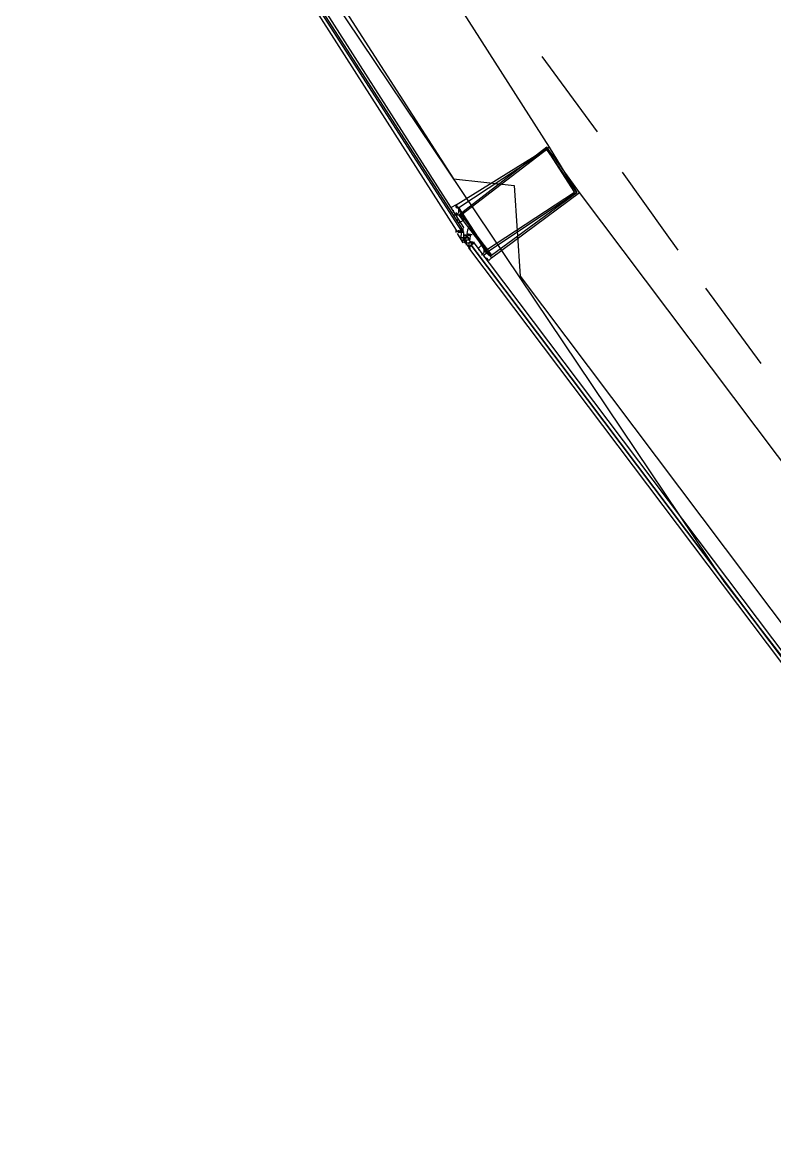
# Model space of a CAD drawing. Header units: feet. Extents: x -84 to 198, y -22 to 181.
# Drawn here: x 23 to 26.98, y 20.37 to 26.3 of the extents above; entities that cross this region are included whole.
import ezdxf

# ---------------------------------------------------------------- set-up
doc = ezdxf.new("R2010")
doc.units = ezdxf.units.FT
doc.layers.add('A-AREA-UNIDAD', color=30, linetype='CONTINUOUS')
doc.layers.add('A-LINEA', color=7, linetype='CONTINUOUS')

msp = doc.modelspace()

# ---------------------------------------------------------------- linework, layer by layer
at = {"layer": 'A-AREA-UNIDAD'}
msp.add_lwpolyline([(23.392, 28.4089), (25.28, 25.4756), (25.6, 25.44), (25.632, 24.96), (27.68, 22.24), (28, 22.2044), (28.08, 21.7244), (39.712, 18.9689), (47.68, 17.5644), (55.712, 16.5156), (55.808, 17.0489), (56.4, 17.0844), (56.448, 17.28), (58.752, 17.0844), (61.952, 30.56)], dxfattribs=at)
at = {"layer": 'A-LINEA'}
for p, q in [((22.9956, 28.8755), (26.704, 23.3541)), ((23.7867, 28.7644), (25.7867, 25.6444)), ((25.7467, 26.1244), (26.04, 25.7244)), ((28.1733, 22.4444), (25.9467, 25.4044)), ((25.28, 25.2978), (25.28, 25.2978)), ((25.3067, 25.2578), (25.3067, 25.2578)), ((25.2933, 25.1911), (25.2933, 25.2044)), ((25.2933, 25.1911), (25.2933, 25.1911)), ((25.3311, 25.1374), (25.2998, 25.1862)), ((25.3067, 25.2044), (25.3067, 25.1911)), ((25.3067, 25.2044), (25.3067, 25.2044)), ((25.3067, 25.2044), (25.3067, 25.2044)), ((25.3067, 25.2044), (25.3067, 25.2044)), ((25.3067, 25.2044), (25.3067, 25.2044)), ((25.3067, 25.2044), (25.3067, 25.2044)), ((25.3067, 25.1911), (25.3067, 25.2044)), ((25.3067, 25.2044), (25.3067, 25.2044)), ((25.3067, 25.2044), (25.3067, 25.2044)), ((25.3067, 25.1911), (25.3067, 25.1911)), ((25.32, 25.1911), (25.3067, 25.1911)), ((25.32, 25.1911), (25.3067, 25.1911)), ((25.3067, 25.1911), (25.3067, 25.1911)), ((25.3067, 25.1911), (25.3067, 25.1911)), ((25.3067, 25.1911), (25.3067, 25.1911)), ((25.3067, 25.1911), (25.3067, 25.1911)), ((25.3067, 25.1911), (25.3067, 25.1911)), ((25.3067, 25.1911), (25.3067, 25.1911)), ((25.3067, 25.1911), (25.3067, 25.1911)), ((25.3067, 25.1911), (25.3067, 25.1911)), ((25.3067, 25.1911), (25.3067, 25.1911)), ((25.3067, 25.1911), (25.3067, 25.1911)), ((25.3067, 25.1911), (25.3067, 25.1911)), ((25.3067, 25.1778), (25.3067, 25.1778)), ((25.32, 25.2178), (25.32, 25.2178)), ((25.32, 25.2044), (25.32, 25.2044)), ((25.32, 25.2044), (25.32, 25.2044)), ((25.3333, 25.2044), (25.32, 25.2044)), ((25.3333, 25.2044), (25.32, 25.2044)), ((25.32, 25.2044), (25.32, 25.2044)), ((25.32, 25.2044), (25.32, 25.2044)), ((25.32, 25.2044), (25.32, 25.2044)), ((25.32, 25.2044), (25.32, 25.2044)), ((25.3333, 25.1911), (25.32, 25.2044)), ((25.32, 25.2044), (25.32, 25.2044)), ((25.32, 25.2044), (25.32, 25.2044)), ((25.32, 25.2044), (25.32, 25.1911)), ((25.32, 25.2044), (25.32, 25.2044)), ((25.32, 25.2044), (25.32, 25.2044)), ((25.32, 25.2044), (25.32, 25.1911)), ((25.32, 25.2044), (25.32, 25.1911)), ((25.32, 25.2044), (25.32, 25.2044)), ((25.32, 25.2044), (25.32, 25.2044)), ((25.32, 25.1911), (25.32, 25.1911)), ((25.32, 25.1911), (25.32, 25.1778)), ((25.3333, 25.1911), (25.32, 25.1911)), ((25.32, 25.1911), (25.32, 25.1911)), ((25.32, 25.1911), (25.32, 25.1911)), ((25.32, 25.1911), (25.32, 25.1911)), ((25.32, 25.1911), (25.32, 25.1911)), ((25.32, 25.1911), (25.32, 25.1911)), ((25.32, 25.1911), (25.32, 25.1911)), ((25.32, 25.1911), (25.32, 25.1911)), ((25.32, 25.1911), (25.32, 25.1911)), ((25.32, 25.1911), (25.32, 25.1911)), ((25.32, 25.1911), (25.32, 25.1911)), ((25.32, 25.1911), (25.32, 25.1911)), ((25.32, 25.1911), (25.32, 25.1911)), ((25.32, 25.1911), (25.32, 25.1911)), ((25.32, 25.1911), (25.32, 25.1911)), ((25.32, 25.1911), (25.32, 25.1911)), ((25.3333, 25.1911), (25.32, 25.1911)), ((25.3333, 25.1911), (25.32, 25.1911)), ((25.32, 25.1911), (25.32, 25.1911)), ((25.32, 25.1911), (25.32, 25.1911)), ((25.32, 25.1911), (25.32, 25.1911)), ((25.32, 25.1911), (25.32, 25.1911)), ((25.32, 25.1911), (25.32, 25.1911)), ((25.32, 25.1778), (25.32, 25.1778)), ((25.32, 25.1778), (25.32, 25.1778)), ((25.32, 25.1778), (25.32, 25.1778)), ((25.32, 25.1778), (25.32, 25.1778)), ((25.32, 25.1778), (25.32, 25.1778)), ((25.32, 25.1778), (25.32, 25.1778)), ((25.32, 25.1778), (25.32, 25.1778)), ((25.32, 25.1778), (25.32, 25.1778)), ((25.32, 25.1778), (25.32, 25.1778)), ((25.32, 25.1778), (25.32, 25.1778)), ((25.32, 25.1778), (25.32, 25.1778)), ((25.32, 25.1778), (25.32, 25.1778)), ((25.32, 25.1778), (25.32, 25.1778)), ((25.32, 25.1778), (25.32, 25.1778)), ((25.32, 25.1778), (25.32, 25.1778)), ((25.32, 25.1778), (25.32, 25.1778)), ((25.32, 25.1778), (25.32, 25.1778)), ((25.32, 25.1644), (25.32, 25.1778)), ((25.32, 25.1778), (25.32, 25.1778)), ((25.32, 25.1778), (25.32, 25.1778)), ((25.32, 25.1644), (25.32, 25.1778)), ((25.32, 25.1778), (25.32, 25.1778)), ((25.32, 25.1778), (25.32, 25.1778)), ((25.32, 25.1778), (25.32, 25.1778)), ((25.32, 25.1778), (25.32, 25.1778)), ((25.32, 25.1778), (25.32, 25.1778)), ((25.32, 25.1778), (25.32, 25.1778)), ((25.32, 25.1778), (25.32, 25.1778)), ((25.32, 25.1778), (25.32, 25.1778)), ((25.32, 25.1778), (25.32, 25.1778)), ((25.32, 25.1778), (25.32, 25.1778)), ((25.32, 25.1778), (25.32, 25.1778)), ((25.32, 25.1778), (25.32, 25.1778)), ((25.32, 25.1778), (25.32, 25.1778)), ((25.32, 25.1778), (25.32, 25.1778)), ((25.32, 25.1778), (25.32, 25.1778)), ((25.32, 25.1778), (25.32, 25.1778)), ((25.3333, 25.2178), (25.3333, 25.2178)), ((25.3333, 25.2178), (25.3333, 25.2178)), ((25.3333, 25.2178), (25.3333, 25.2178)), ((25.3333, 25.2178), (25.3333, 25.2178)), ((25.3333, 25.2178), (25.3333, 25.2178)), ((25.3333, 25.2178), (25.3333, 25.2178)), ((25.3333, 25.2178), (25.3333, 25.2178)), ((25.3333, 25.2178), (25.3333, 25.2178)), ((25.3333, 25.2178), (25.3333, 25.2178)), ((25.3333, 25.2044), (25.3333, 25.2044)), ((25.3333, 25.2044), (25.3333, 25.2044)), ((25.3333, 25.2044), (25.3333, 25.2044)), ((25.3333, 25.2044), (25.3333, 25.2044)), ((25.3333, 25.2044), (25.3333, 25.2044)), ((25.3333, 25.2044), (25.3333, 25.2044)), ((25.3333, 25.2044), (25.3333, 25.2044)), ((25.3333, 25.2044), (25.3333, 25.2044)), ((25.3333, 25.2044), (25.3333, 25.2044)), ((25.3333, 25.1911), (25.3333, 25.1911)), ((25.3333, 25.1911), (25.3333, 25.1911)), ((25.3333, 25.1911), (25.3333, 25.1911)), ((25.3333, 25.1911), (25.3333, 25.1911)), ((25.3333, 25.1911), (25.3333, 25.1911)), ((25.3333, 25.1778), (25.3333, 25.1911)), ((25.3333, 25.1911), (25.3333, 25.1911)), ((25.3333, 25.1911), (25.3333, 25.1911)), ((25.3333, 25.1778), (25.3333, 25.1778)), ((25.3333, 25.1778), (25.3333, 25.1644)), ((25.3467, 25.1778), (25.3333, 25.1778)), ((25.3333, 25.1778), (25.3333, 25.1778)), ((25.3333, 25.1778), (25.3333, 25.1778)), ((25.3333, 25.1778), (25.3333, 25.1778)), ((25.3333, 25.1778), (25.3333, 25.1778)), ((25.3333, 25.1778), (25.3333, 25.1778)), ((25.3333, 25.1778), (25.3333, 25.1778)), ((25.3333, 25.1778), (25.3333, 25.1778)), ((25.3333, 25.1778), (25.3333, 25.1778)), ((25.3333, 25.1778), (25.3333, 25.1778)), ((25.3333, 25.1778), (25.3333, 25.1778)), ((25.3333, 25.1778), (25.3333, 25.1778)), ((25.3333, 25.1778), (25.3333, 25.1778)), ((25.3333, 25.1778), (25.3333, 25.1778)), ((25.3333, 25.1644), (25.3333, 25.1778)), ((25.3333, 25.1778), (25.3333, 25.1778)), ((25.3333, 25.1778), (25.3333, 25.1778)), ((25.3333, 25.1778), (25.3333, 25.1778)), ((25.3333, 25.1778), (25.3333, 25.1778)), ((25.3333, 25.1778), (25.3467, 25.1778)), ((25.3333, 25.1778), (25.3467, 25.1778)), ((25.3333, 25.1778), (25.3467, 25.1778)), ((25.3333, 25.1778), (25.3333, 25.1778)), ((25.3333, 25.1778), (25.3333, 25.1778)), ((25.3333, 25.1778), (25.3333, 25.1778)), ((25.3333, 25.1778), (25.3333, 25.1778)), ((25.3333, 25.1778), (25.3333, 25.1778)), ((25.3333, 25.1778), (25.3333, 25.1778)), ((25.3467, 25.1778), (25.3467, 25.1644)), ((25.3467, 25.1778), (25.3467, 25.1778)), ((25.3467, 25.1778), (25.3467, 25.1778)), ((25.3467, 25.1778), (25.3467, 25.1778)), ((25.3467, 25.1778), (25.3467, 25.1778)), ((25.3467, 25.1778), (25.3467, 25.1778)), ((25.3467, 25.1644), (25.3467, 25.1778)), ((25.3467, 25.1778), (25.3467, 25.1778)), ((25.3467, 25.1778), (25.3467, 25.1778)), ((25.36, 25.1778), (25.3467, 25.1778)), ((25.3467, 25.1778), (25.3467, 25.1778)), ((25.3467, 25.1778), (25.3467, 25.1778)), ((25.3467, 25.1778), (25.3467, 25.1778)), ((25.3467, 25.1778), (25.3467, 25.1778)), ((25.3467, 25.1778), (25.3467, 25.1778)), ((25.3467, 25.1644), (25.3467, 25.1778)), ((25.36, 25.1778), (25.3467, 25.1778)), ((25.3467, 25.1778), (25.3467, 25.1778)), ((25.3467, 25.1778), (25.3467, 25.1778)), ((25.3467, 25.1778), (25.3467, 25.1778)), ((25.3467, 25.1778), (25.3467, 25.1778)), ((25.3467, 25.1778), (25.3467, 25.1778)), ((25.3467, 25.1778), (25.3467, 25.1778)), ((25.36, 25.1778), (25.36, 25.1778)), ((25.36, 25.1778), (25.36, 25.1778)), ((25.36, 25.1778), (25.36, 25.1778)), ((25.36, 25.1778), (25.36, 25.1778)), ((25.36, 25.1778), (25.36, 25.1778)), ((25.36, 25.1778), (25.36, 25.1778)), ((25.36, 25.1778), (25.36, 25.1778)), ((25.36, 25.1778), (25.36, 25.1778)), ((25.36, 25.1778), (25.36, 25.1778)), ((25.36, 25.1778), (25.36, 25.1778)), ((25.36, 25.1778), (25.36, 25.1778)), ((25.36, 25.1778), (25.36, 25.1778)), ((25.36, 25.1778), (25.36, 25.1778)), ((25.36, 25.1778), (25.36, 25.1778)), ((25.36, 25.1778), (25.36, 25.1778)), ((25.36, 25.1778), (25.36, 25.1778)), ((25.36, 25.1778), (25.36, 25.1778)), ((25.36, 25.1778), (25.36, 25.1778)), ((25.32, 25.1644), (25.32, 25.1644)), ((25.3333, 25.1644), (25.32, 25.1644)), ((25.32, 25.1644), (25.32, 25.1644)), ((25.32, 25.1644), (25.32, 25.1644)), ((25.32, 25.1644), (25.32, 25.1644)), ((25.3333, 25.1644), (25.32, 25.1644)), ((25.3333, 25.1644), (25.32, 25.1644)), ((25.3333, 25.1644), (25.32, 25.1644)), ((25.3333, 25.1644), (25.32, 25.1644)), ((25.32, 25.1644), (25.3333, 25.1644)), ((25.32, 25.1644), (25.3333, 25.1644)), ((25.32, 25.1644), (25.3333, 25.1644)), ((25.32, 25.1644), (25.32, 25.1644)), ((25.32, 25.1644), (25.32, 25.1644)), ((25.32, 25.1644), (25.32, 25.1644)), ((25.32, 25.1644), (25.32, 25.1644)), ((25.32, 25.1644), (25.32, 25.1644)), ((25.32, 25.1511), (25.3333, 25.1511)), ((25.32, 25.1511), (25.3333, 25.1511)), ((25.3333, 25.1511), (25.32, 25.1511)), ((25.32, 25.1511), (25.32, 25.1511)), ((25.3333, 25.1511), (25.32, 25.1511)), ((25.3467, 25.1644), (25.3333, 25.1644)), ((25.3333, 25.1644), (25.3333, 25.1644)), ((25.3333, 25.1644), (25.3333, 25.1644)), ((25.3333, 25.1644), (25.3333, 25.1644)), ((25.3333, 25.1644), (25.3333, 25.1644)), ((25.3333, 25.1644), (25.3333, 25.1644)), ((25.3333, 25.1644), (25.3467, 25.1644)), ((25.3467, 25.1644), (25.3333, 25.1644)), ((25.3333, 25.1644), (25.3333, 25.1644)), ((25.3333, 25.1644), (25.3333, 25.1644)), ((25.3333, 25.1644), (25.3333, 25.1511)), ((25.3333, 25.1644), (25.3333, 25.1644)), ((25.3467, 25.1644), (25.3333, 25.1644)), ((25.3333, 25.1644), (25.3333, 25.1644)), ((25.3333, 25.1644), (25.3333, 25.1644)), ((25.3333, 25.1644), (25.3333, 25.1644)), ((25.3333, 25.1644), (25.3333, 25.1644)), ((25.3333, 25.1644), (25.3333, 25.1644)), ((25.3333, 25.1644), (25.3333, 25.1644)), ((25.3333, 25.1644), (25.3333, 25.1644)), ((25.3333, 25.1644), (25.3333, 25.1644)), ((25.3333, 25.1644), (25.3467, 25.1644)), ((25.3333, 25.1644), (25.3333, 25.1644)), ((25.3333, 25.1644), (25.3333, 25.1644)), ((25.3333, 25.1644), (25.3333, 25.1644)), ((25.3333, 25.1644), (25.3333, 25.1644)), ((25.3333, 25.1644), (25.3333, 25.1644)), ((25.3333, 25.1644), (25.3333, 25.1644)), ((25.3333, 25.1644), (25.3333, 25.1644)), ((25.3333, 25.1511), (25.3333, 25.1511)), ((25.3333, 25.1511), (25.3333, 25.1511)), ((25.3333, 25.1511), (25.3333, 25.1511)), ((25.3333, 25.1511), (25.3333, 25.1511)), ((25.3333, 25.1511), (25.3333, 25.1511)), ((25.3333, 25.1511), (25.3333, 25.1511)), ((25.3333, 25.1511), (25.3333, 25.1511)), ((25.3333, 25.1511), (25.3333, 25.1511)), ((25.3333, 25.1511), (25.3333, 25.1511)), ((25.3333, 25.1511), (25.3333, 25.1511)), ((25.3333, 25.1378), (25.3467, 25.1511)), ((25.3333, 25.1511), (25.3333, 25.1511)), ((25.3333, 25.1511), (25.3333, 25.1511)), ((25.3333, 25.1511), (25.3333, 25.1511)), ((25.3467, 25.1511), (25.3333, 25.1511)), ((25.3333, 25.1511), (25.3333, 25.1511)), ((25.3333, 25.1511), (25.3333, 25.1511)), ((25.3333, 25.1511), (25.3333, 25.1511)), ((25.3333, 25.1511), (25.3333, 25.1511)), ((25.3333, 25.1511), (25.3333, 25.1511)), ((25.3333, 25.1378), (25.3333, 25.1378)), ((25.3694, 25.1037), (25.3345, 25.1501)), ((25.3467, 25.1644), (25.3467, 25.1644)), ((25.3467, 25.1644), (25.3467, 25.1644)), ((25.3467, 25.1644), (25.3467, 25.1644)), ((25.3467, 25.1644), (25.3467, 25.1644)), ((25.3467, 25.1644), (25.3467, 25.1644)), ((25.3467, 25.1644), (25.3467, 25.1644)), ((25.3467, 25.1644), (25.3467, 25.1644)), ((25.3467, 25.1644), (25.3467, 25.1644)), ((25.3467, 25.1644), (25.3467, 25.1644)), ((25.3467, 25.1644), (25.3467, 25.1644)), ((25.3467, 25.1644), (25.3467, 25.1644)), ((25.3467, 25.1644), (25.3467, 25.1644)), ((25.3467, 25.1644), (25.3467, 25.1644)), ((25.3467, 25.1644), (25.3467, 25.1644)), ((25.3467, 25.1644), (25.36, 25.1644)), ((25.3467, 25.1644), (25.3467, 25.1644)), ((25.3467, 25.1644), (25.3467, 25.1644)), ((25.3467, 25.1644), (25.3467, 25.1644)), ((25.3467, 25.1644), (25.3467, 25.1644)), ((25.3467, 25.1644), (25.3467, 25.1644)), ((25.3467, 25.1644), (25.3467, 25.1644)), ((25.3467, 25.1644), (25.3467, 25.1644)), ((25.3467, 25.1644), (25.3467, 25.1644)), ((25.3467, 25.1644), (25.3467, 25.1644)), ((25.3467, 25.1644), (25.3467, 25.1644)), ((25.3467, 25.1644), (25.3467, 25.1644)), ((25.3467, 25.1644), (25.3467, 25.1644)), ((25.3467, 25.1644), (25.3467, 25.1644)), ((25.3467, 25.1644), (25.3467, 25.1644)), ((25.3467, 25.1644), (25.3467, 25.1644)), ((25.3467, 25.1644), (25.3467, 25.1644)), ((25.3467, 25.1644), (25.3467, 25.1644)), ((25.3467, 25.1644), (25.3467, 25.1644)), ((25.3467, 25.1644), (25.3467, 25.1644)), ((25.3467, 25.1644), (25.3467, 25.1644)), ((25.3467, 25.1644), (25.3467, 25.1644)), ((25.3467, 25.1644), (25.3467, 25.1644)), ((25.3467, 25.1644), (25.3467, 25.1644)), ((25.3467, 25.1644), (25.3467, 25.1644)), ((25.3467, 25.1511), (25.3467, 25.1511)), ((25.3467, 25.1511), (25.3467, 25.1511)), ((25.3467, 25.1511), (25.3467, 25.1511)), ((25.3467, 25.1511), (25.3467, 25.1511)), ((25.3467, 25.1511), (25.3467, 25.1511)), ((25.3467, 25.1511), (25.3467, 25.1511)), ((25.3467, 25.1511), (25.3467, 25.1511)), ((25.3467, 25.1511), (25.3467, 25.1511)), ((25.3467, 25.1511), (25.3467, 25.1511)), ((25.3467, 25.1511), (25.3467, 25.1511)), ((25.3467, 25.1511), (25.3467, 25.1511)), ((25.3467, 25.1511), (25.3467, 25.1511)), ((25.3467, 25.1511), (25.3467, 25.1511)), ((25.3467, 25.1511), (25.3467, 25.1511)), ((25.3467, 25.1511), (25.3467, 25.1511)), ((25.3467, 25.1511), (25.3467, 25.1511)), ((25.3467, 25.1511), (25.3467, 25.1511)), ((25.3467, 25.1511), (25.3467, 25.1511)), ((25.3467, 25.1511), (25.3467, 25.1511)), ((25.3467, 25.1511), (25.3467, 25.1511)), ((25.3467, 25.1511), (25.3467, 25.1511)), ((25.3467, 25.1511), (25.3467, 25.1378)), ((25.36, 25.1511), (25.3467, 25.1511)), ((25.36, 25.1511), (25.3467, 25.1511)), ((25.3467, 25.1378), (25.3467, 25.1378)), ((25.3467, 25.1378), (25.3467, 25.1378)), ((25.3467, 25.1378), (25.36, 25.1378)), ((25.3467, 25.1378), (25.3467, 25.1244)), ((25.3467, 25.1378), (25.3467, 25.1378)), ((25.3467, 25.1378), (25.3467, 25.1378)), ((25.3467, 25.1378), (25.3467, 25.1378)), ((25.3467, 25.1378), (25.3467, 25.1378)), ((25.3467, 25.1378), (25.3467, 25.1378)), ((25.3467, 25.1378), (25.3467, 25.1378)), ((25.3467, 25.1378), (25.3467, 25.1378)), ((25.3467, 25.1378), (25.3467, 25.1378)), ((25.3467, 25.1378), (25.3467, 25.1378)), ((25.3467, 25.1378), (25.3467, 25.1378)), ((25.3467, 25.1378), (25.3467, 25.1378)), ((25.3467, 25.1378), (25.3467, 25.1378)), ((25.3467, 25.1378), (25.3467, 25.1378)), ((25.3467, 25.1378), (25.3467, 25.1378)), ((25.3467, 25.1378), (25.3467, 25.1378)), ((25.3467, 25.1378), (25.3467, 25.1378)), ((25.3467, 25.1378), (25.3467, 25.1378)), ((25.3467, 25.1378), (25.3467, 25.1378)), ((25.3467, 25.1378), (25.3467, 25.1378)), ((25.3467, 25.1378), (25.3467, 25.1378)), ((25.3467, 25.1378), (25.36, 25.1378)), ((25.3467, 25.1378), (25.3467, 25.1378)), ((25.3467, 25.1378), (25.3467, 25.1378)), ((25.3467, 25.1378), (25.3467, 25.1378)), ((25.3467, 25.1378), (25.3467, 25.1378)), ((25.3467, 25.1378), (25.3467, 25.1378)), ((25.3467, 25.1378), (25.3467, 25.1378)), ((25.3467, 25.1378), (25.3467, 25.1378)), ((25.3467, 25.1378), (25.3467, 25.1378)), ((25.3467, 25.1244), (25.3467, 25.1244)), ((25.3467, 25.1244), (25.3467, 25.1244)), ((25.3467, 25.1244), (25.3467, 25.1244)), ((25.36, 25.1644), (25.36, 25.1644)), ((25.36, 25.1644), (25.36, 25.1644)), ((25.36, 25.1644), (25.36, 25.1644)), ((25.36, 25.1644), (25.36, 25.1644)), ((25.36, 25.1644), (25.36, 25.1644)), ((25.36, 25.1644), (25.36, 25.1644)), ((25.36, 25.1511), (25.36, 25.1644)), ((25.36, 25.1511), (25.36, 25.1511)), ((25.36, 25.1511), (25.36, 25.1511)), ((25.36, 25.1511), (25.36, 25.1511)), ((25.36, 25.1511), (25.36, 25.1511)), ((25.36, 25.1511), (25.36, 25.1511)), ((25.36, 25.1511), (25.36, 25.1511)), ((25.36, 25.1511), (25.36, 25.1511)), ((25.36, 25.1511), (25.36, 25.1511)), ((25.36, 25.1511), (25.36, 25.1511)), ((25.36, 25.1511), (25.36, 25.1511)), ((25.36, 25.1511), (25.36, 25.1511)), ((25.36, 25.1511), (25.36, 25.1511)), ((25.36, 25.1511), (25.36, 25.1511)), ((25.36, 25.1511), (25.36, 25.1511)), ((25.36, 25.1511), (25.36, 25.1511)), ((25.36, 25.1511), (25.36, 25.1511)), ((25.36, 25.1511), (25.36, 25.1511)), ((25.36, 25.1378), (25.36, 25.1378)), ((25.36, 25.1378), (25.36, 25.1378)), ((25.36, 25.1378), (25.36, 25.1378)), ((25.36, 25.1378), (25.36, 25.1378)), ((25.36, 25.1378), (25.36, 25.1378)), ((25.36, 25.1378), (25.36, 25.1378)), ((25.36, 25.1378), (25.36, 25.1378)), ((25.36, 25.1378), (25.36, 25.1378)), ((25.36, 25.1378), (25.36, 25.1378)), ((25.36, 25.1378), (25.36, 25.1244)), ((25.36, 25.1378), (25.36, 25.1378)), ((25.36, 25.1378), (25.36, 25.1378)), ((25.36, 25.1378), (25.36, 25.1378)), ((25.36, 25.1378), (25.36, 25.1378)), ((25.36, 25.1378), (25.36, 25.1378)), ((25.36, 25.1378), (25.36, 25.1378)), ((25.36, 25.1378), (25.36, 25.1378)), ((25.36, 25.1378), (25.36, 25.1378)), ((25.36, 25.1378), (25.36, 25.1378)), ((25.36, 25.1378), (25.36, 25.1378)), ((25.36, 25.1378), (25.36, 25.1378)), ((25.36, 25.1378), (25.36, 25.1378)), ((25.36, 25.1378), (25.36, 25.1378)), ((25.36, 25.1378), (25.36, 25.1378)), ((25.36, 25.1378), (25.36, 25.1378)), ((25.36, 25.1378), (25.36, 25.1378)), ((25.36, 25.1378), (25.36, 25.1378)), ((25.36, 25.1378), (25.36, 25.1378)), ((25.3733, 25.1378), (25.36, 25.1378)), ((25.36, 25.1378), (25.36, 25.1378)), ((25.3733, 25.1378), (25.36, 25.1378)), ((25.36, 25.1244), (25.36, 25.1244)), ((25.36, 25.1244), (25.36, 25.1244)), ((25.36, 25.1244), (25.36, 25.1244)), ((25.36, 25.1244), (25.36, 25.1244)), ((25.36, 25.1244), (25.36, 25.1244)), ((25.36, 25.1244), (25.36, 25.1244)), ((25.36, 25.1244), (25.36, 25.1244)), ((25.36, 25.1244), (25.36, 25.1244)), ((25.36, 25.1244), (25.36, 25.1244)), ((25.36, 25.1244), (25.36, 25.1244)), ((25.36, 25.1244), (25.36, 25.1244)), ((25.36, 25.1244), (25.36, 25.1111)), ((25.36, 25.1244), (25.36, 25.1244)), ((25.36, 25.1244), (25.36, 25.1244)), ((25.36, 25.1244), (25.36, 25.1244)), ((25.36, 25.1244), (25.36, 25.1244)), ((25.36, 25.1244), (25.36, 25.1244)), ((25.36, 25.1244), (25.36, 25.1244)), ((25.36, 25.1244), (25.36, 25.1244)), ((25.36, 25.1244), (25.36, 25.1244)), ((25.36, 25.1244), (25.36, 25.1244)), ((25.36, 25.1244), (25.36, 25.1244)), ((25.36, 25.1244), (25.36, 25.1244)), ((25.36, 25.1244), (25.36, 25.1244)), ((25.36, 25.1244), (25.36, 25.1244)), ((25.36, 25.1244), (25.36, 25.1244)), ((25.36, 25.1244), (25.36, 25.1244)), ((25.36, 25.1244), (25.36, 25.1244)), ((25.36, 25.1244), (25.36, 25.1244)), ((25.3733, 25.1378), (25.3733, 25.1378)), ((25.3733, 25.1378), (25.3733, 25.1378)), ((25.3733, 25.1378), (25.3867, 25.1378)), ((25.3733, 25.1378), (25.3733, 25.1378)), ((25.3733, 25.1378), (25.3733, 25.1378)), ((25.3733, 25.1378), (25.3733, 25.1378)), ((25.3733, 25.1378), (25.3733, 25.1378)), ((25.3733, 25.1378), (25.3733, 25.1378)), ((25.3733, 25.1378), (25.3733, 25.1378)), ((25.3733, 25.1378), (25.3733, 25.1378)), ((25.3733, 25.1378), (25.3733, 25.1378)), ((25.3733, 25.1378), (25.3733, 25.1378)), ((25.3733, 25.1378), (25.3733, 25.1378)), ((25.3733, 25.1378), (25.3733, 25.1378)), ((25.3733, 25.1378), (25.3867, 25.1378)), ((25.3733, 25.1378), (25.3867, 25.1378)), ((25.3733, 25.1378), (25.3867, 25.1378)), ((25.3733, 25.1378), (25.3733, 25.1244)), ((25.3733, 25.1378), (25.3733, 25.1244)), ((25.3733, 25.1378), (25.3733, 25.1378)), ((25.3733, 25.1378), (25.3733, 25.1378)), ((25.3733, 25.1378), (25.3733, 25.1378)), ((25.3733, 25.1244), (25.3733, 25.1244)), ((25.3733, 25.1244), (25.3733, 25.1244)), ((25.3733, 25.1244), (25.3733, 25.1244)), ((25.3733, 25.1244), (25.3733, 25.1244)), ((25.3733, 25.1244), (25.3733, 25.1244)), ((25.3733, 25.1244), (25.3733, 25.1244)), ((25.3733, 25.1244), (25.3733, 25.1244)), ((25.3733, 25.1244), (25.3733, 25.1244)), ((25.3867, 25.1378), (25.3867, 25.1378)), ((25.3867, 25.1378), (25.3867, 25.1378)), ((25.3867, 25.1378), (25.3867, 25.1378)), ((25.3867, 25.1378), (25.3867, 25.1378)), ((25.3867, 25.1378), (25.3867, 25.1378)), ((25.3867, 25.1378), (25.3867, 25.1378)), ((25.3867, 25.1378), (25.3867, 25.1378)), ((25.3867, 25.1378), (25.3867, 25.1378)), ((25.3867, 25.1378), (25.3867, 25.1378)), ((25.3867, 25.1378), (25.3867, 25.1378)), ((25.36, 25.1111), (25.36, 25.1111)), ((25.36, 25.1111), (25.36, 25.1111)), ((25.36, 25.1111), (25.36, 25.1111)), ((25.36, 25.1111), (25.36, 25.1111)), ((25.36, 25.1111), (25.36, 25.1111)), ((25.36, 25.1111), (25.36, 25.1111)), ((25.4133, 25.0978), (25.4133, 25.0978)), ((25.4133, 25.0844), (25.4133, 25.0844)), ((25.4267, 25.0844), (25.4267, 25.0844)), ((25.44, 25.0578), (25.44, 25.0578)), ((26.6133, 24.8978), (26.9067, 24.4978))]:
    msp.add_line(p, q, dxfattribs=at)
for points in [[(23.1733, 28.5244), (25.2933, 25.2044), (25.3067, 25.1911), (25.32, 25.2044), (23.1867, 28.5244), (23.1867, 28.5378), (23.1733, 28.5244)], [(23.1867, 28.5378), (25.32, 25.2178), (25.32, 25.2044), (25.3333, 25.2178), (23.2133, 28.5378), (23.2, 28.5378), (23.1867, 28.5378)], [(25.7867, 25.6444), (25.9333, 25.4044), (25.4533, 25.0844), (25.2933, 25.3378), (25.7867, 25.6444)], [(25.9467, 25.4044), (25.7733, 25.6444), (25.3067, 25.2844), (25.48, 25.0578), (25.9467, 25.4044)], [(25.7733, 25.6311), (25.92, 25.4044), (25.4533, 25.0978), (25.3067, 25.3244), (25.7733, 25.6311)], [(25.9333, 25.4044), (25.7733, 25.6311), (25.32, 25.2844), (25.48, 25.0711), (25.9333, 25.4044)], [(26.1733, 25.5111), (26.4, 25.1911), (26.4667, 25.0978)], [(25.2933, 25.2978), (25.2933, 25.2844), (25.2933, 25.2844), (25.3067, 25.2978), (25.3067, 25.2978), (25.3067, 25.3111), (25.3067, 25.3111), (25.3067, 25.3111), (25.3067, 25.3111), (25.3067, 25.3111), (25.3067, 25.3244), (25.3067, 25.3244), (25.2933, 25.3244), (25.2933, 25.3244), (25.2933, 25.3244), (25.2933, 25.3244), (25.2933, 25.3244), (25.2933, 25.3378), (25.2933, 25.3378), (25.2667, 25.3244), (25.2667, 25.3244), (25.2667, 25.3244)], [(25.28, 25.2978), (25.28, 25.3111), (25.28, 25.3111), (25.28, 25.3111)], [(25.3067, 25.2444), (25.3067, 25.2444), (25.3067, 25.2444), (25.3333, 25.2578), (25.3333, 25.2578), (25.32, 25.2711), (25.32, 25.2711), (25.32, 25.2711), (25.32, 25.2711), (25.32, 25.2711), (25.32, 25.2844), (25.32, 25.2844), (25.32, 25.2844), (25.32, 25.2844), (25.32, 25.2844), (25.3067, 25.2844), (25.3067, 25.2844), (25.3067, 25.2844), (25.3067, 25.2844), (25.28, 25.2844), (25.28, 25.2844)], [(25.2933, 25.2711), (25.2933, 25.2711), (25.2933, 25.2711)], [(25.3067, 25.2578), (25.2933, 25.2578), (25.2933, 25.2578)], [(25.32, 25.2844), (25.32, 25.2844), (25.32, 25.2844), (25.32, 25.2711), (25.32, 25.2711)], [(25.3333, 25.2178), (25.32, 25.2044), (25.3067, 25.1911), (25.2933, 25.2044)], [(25.3067, 25.1911), (25.3067, 25.2044), (25.3067, 25.1911), (25.3067, 25.2044)], [(25.3067, 25.1911), (25.3067, 25.2044), (25.3067, 25.1911), (25.3067, 25.2044)], [(25.32, 25.1911), (25.32, 25.1911), (25.3067, 25.1911), (25.3067, 25.1911)], [(25.32, 25.1911), (25.32, 25.1911), (25.32, 25.2044), (25.3333, 25.2178)], [(25.32, 25.1911), (25.32, 25.1911), (25.32, 25.2044), (25.3333, 25.2178)], [(25.3333, 25.1511), (25.3333, 25.1644), (25.3467, 25.1644), (25.36, 25.1778)], [(25.3333, 25.1511), (25.3467, 25.1644), (25.36, 25.1778), (25.3733, 25.1778)], [(25.3549, 25.2139), (25.3501, 25.1865), (25.3774, 25.1809)], [(25.3679, 25.1737), (25.3637, 25.1462), (25.391, 25.1411)], [(25.3333, 25.1511), (25.3467, 25.1511), (25.3333, 25.1511)], [(25.3333, 25.1511), (25.3333, 25.1511), (25.3467, 25.1511), (25.3467, 25.1511)], [(25.3333, 25.1511), (25.3467, 25.1511), (25.3333, 25.1511), (25.3467, 25.1511)], [(25.3333, 25.1511), (25.3467, 25.1511), (25.3333, 25.1511)], [(25.36, 25.1644), (25.3467, 25.1644), (25.36, 25.1644)], [(25.36, 25.1644), (25.36, 25.1644), (25.3467, 25.1644), (25.3467, 25.1644)], [(25.3867, 25.1378), (25.3733, 25.1244), (25.36, 25.1111)], [(27.7333, 21.9644), (25.36, 25.1111), (25.3733, 25.1244), (27.7467, 21.9778), (27.7467, 21.9644), (27.7333, 21.9644)], [(27.7467, 21.9778), (25.3733, 25.1244), (25.3867, 25.1378), (27.76, 21.9911), (27.76, 21.9778), (27.7467, 21.9778)], [(25.4133, 25.0978), (25.4133, 25.0978), (25.4133, 25.1111), (25.4133, 25.1111), (25.4267, 25.1244), (25.4267, 25.1244), (25.44, 25.1111), (25.44, 25.1111), (25.44, 25.1111), (25.44, 25.1111), (25.44, 25.1111), (25.44, 25.1111), (25.44, 25.1111)], [(25.4533, 25.1111), (25.4533, 25.0978), (25.44, 25.0978), (25.44, 25.0978), (25.44, 25.0978), (25.44, 25.0978), (25.44, 25.0844), (25.44, 25.0844), (25.4267, 25.0711), (25.4267, 25.0711), (25.4267, 25.0711)], [(25.44, 25.1111), (25.44, 25.0978), (25.44, 25.0978), (25.44, 25.0978), (25.44, 25.0978)], [(25.44, 25.0711), (25.44, 25.0711), (25.44, 25.0711), (25.4533, 25.0844), (25.4533, 25.0844), (25.4667, 25.0711), (25.4667, 25.0711), (25.4667, 25.0711), (25.4667, 25.0844), (25.4667, 25.0844), (25.48, 25.0711), (25.48, 25.0711), (25.48, 25.0711), (25.48, 25.0711), (25.48, 25.0711), (25.48, 25.0711), (25.48, 25.0711)], [(25.48, 25.0578), (25.48, 25.0578), (25.48, 25.0578), (25.4667, 25.0444), (25.4667, 25.0444), (25.4667, 25.0444), (25.4533, 25.0578), (25.4533, 25.0578), (25.4533, 25.0578)], [(26.7067, 23.3511), (28.04, 21.6178), (31.0267, 20.8311), (34.0133, 20.0978), (37.0133, 19.4044), (40.0267, 18.7778), (43.0533, 18.2044), (46.0933, 17.6844), (49.1467, 17.2178), (52.2, 16.8044), (55.2533, 16.4444), (58.32, 16.1511), (60.4, 16.0178), (62.48, 15.9511), (64.5467, 15.9244), (66.6267, 15.9511), (68.7067, 16.0178), (70.7867, 16.1511), (72.8533, 16.3244), (74.92, 16.5511), (76.9867, 16.8178), (79.04, 17.1511), (81.08, 17.5244), (83.12, 17.9378)]]:
    msp.add_lwpolyline(points, dxfattribs=at)
for points in [[(25.2933, 25.3244), (25.3067, 25.3244), (25.3067, 25.3244), (25.2933, 25.3244)], [(25.4667, 25.0711), (25.48, 25.0711), (25.48, 25.0711), (25.4667, 25.0711)]]:
    msp.add_lwpolyline(points, close=True, dxfattribs=at)

doc.saveas('drawing.dxf')
